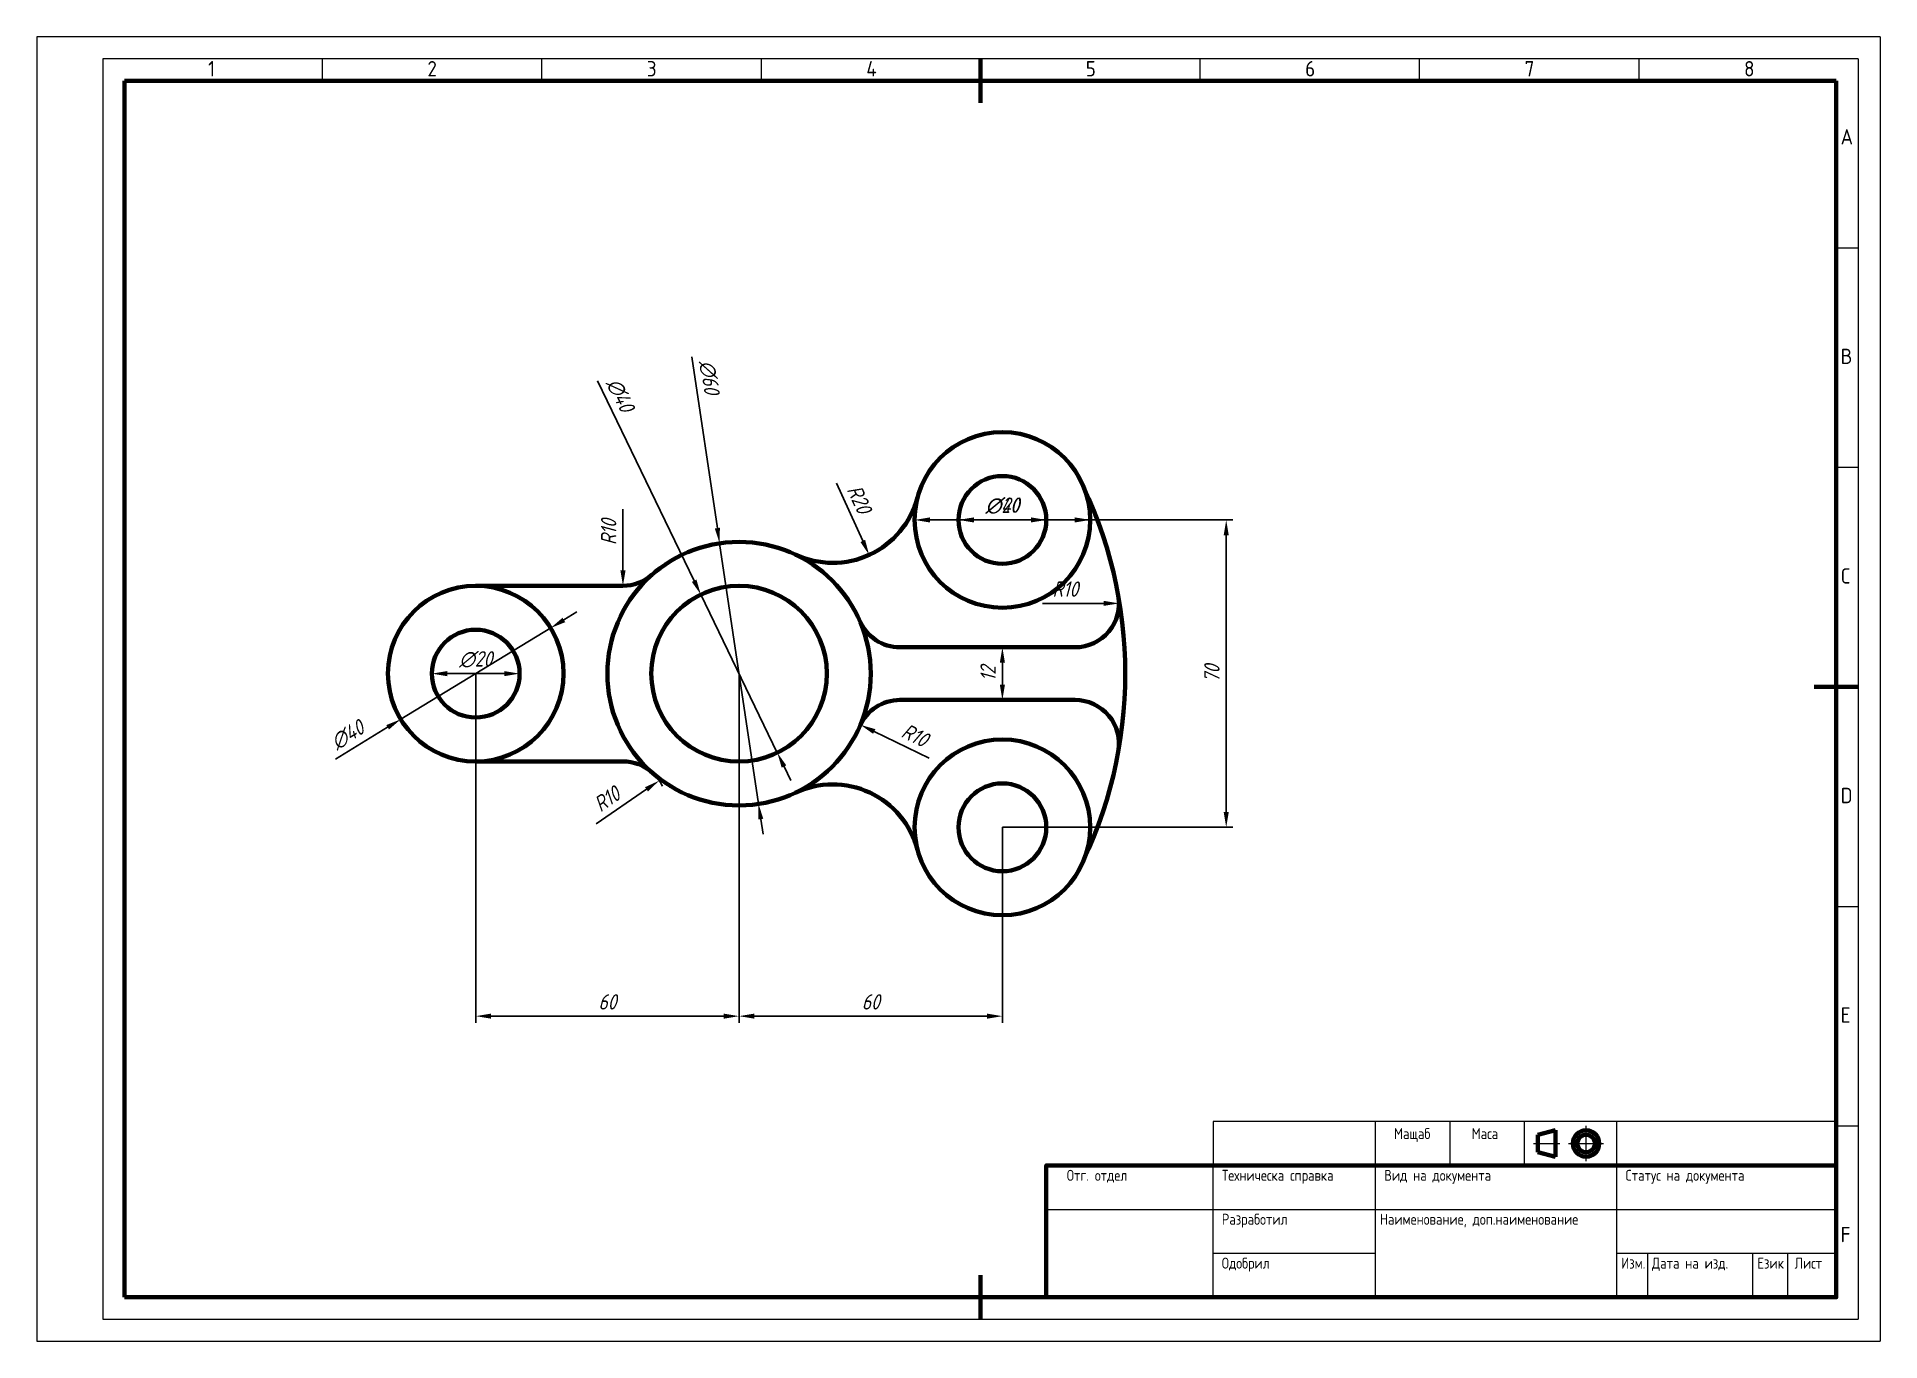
# Model space of a CAD drawing. Extents: x 0 to 420, y 0 to 297.
import ezdxf
from ezdxf.enums import TextEntityAlignment as Align

# ---------------------------------------------------------------- set-up
doc = ezdxf.new("R2010")
doc.units = 0
doc.layers.get('DEFPOINTS').update_dxf_attribs({"linetype": 'CONTINUOUS'})
for name, color, linetype, lineweight in [('Dimensions', 80, 'CONTINUOUS', 20), ('Narrow', 160, 'CONTINUOUS', 20), ('Text35', 253, 'CONTINUOUS', 35), ('Wide', 10, 'CONTINUOUS', 70)]:
    doc.layers.add(name, color=color, linetype=linetype, lineweight=lineweight)
doc.styles.add('ISO Proportional', font='isocp.shx')
doc.styles.get("Standard").update_dxf_attribs({"font": 'simplexc.shx', "width": 0.8, "oblique": 15})
doc.styles.add('WFTEXTn', font='simplexc.shx', dxfattribs={"width": 0.8})
doc.dimstyles.get("Standard").update_dxf_attribs({"dimtxt": 3.5, "dimasz": 3.5, "dimexe": 1.5, "dimexo": 0, "dimgap": 1.5, "dimtad": 1, "dimdsep": 46, "dimtxsty": 'Standard', "dimcen": -1.5, "dimdle": 1.25, "dimadec": 0, "dimazin": 0, "dimtfac": 0.75, "dimtdec": 1, "dimtmove": 0, "dimatfit": 3, "dimfxl": 1, "dimtolj": 1, "dimarcsym": 0})
doc.dimstyles.new('STANDARD$3', dxfattribs={"dimtxt": 3.5, "dimasz": 3.5, "dimexe": 1.5, "dimexo": 0, "dimgap": 1.5, "dimtad": 1, "dimdsep": 46, "dimtxsty": 'Standard', "dimcen": -1.5, "dimdle": 1.25, "dimadec": 0, "dimazin": 0, "dimtfac": 0.75, "dimtdec": 1, "dimtmove": 0, "dimatfit": 0, "dimfxl": 1, "dimtolj": 1, "dimarcsym": 0})

# ---------------------------------------------------------------- blocks, each defined once
blk = doc.blocks.new('*D3')
at = {"layer": 'DEFPOINTS', "color": 0, "ltscale": 0.5, "transparency": 16777216}
for p in [(220, 187), (220, 117), (271, 117)]:
    blk.add_point(p, dxfattribs=at)
at = {"layer": 'Dimensions', "color": 0, "lineweight": -2, "ltscale": 0.5, "transparency": 16777216}
for p, q in [((220, 187), (272.5, 187)), ((271, 183.5), (271, 120.5)), ((220, 117), (272.5, 117))]:
    blk.add_line(p, q, dxfattribs=at)
at = {"layer": 'Dimensions', "color": 0, "ltscale": 0.5, "transparency": 16777216}
for points in [[(270.42, 183.5), (271.58, 183.5), (271, 187)], [(270.42, 120.5), (271.58, 120.5), (271, 117)]]:
    blk.add_solid(points, dxfattribs=at)
at = {"layer": 'Dimensions', "color": 0, "ltscale": 0.5, "transparency": 16777216, "insert": (267.75, 152), "char_height": 3.5, "attachment_point": 5, "rotation": 90}
blk.add_mtext('\\A1;70', dxfattribs=at)
blk = doc.blocks.new('*D4')
at = {"layer": 'DEFPOINTS', "color": 0, "ltscale": 0.5, "transparency": 16777216}
for p in [(100, 152), (160, 152), (160, 74)]:
    blk.add_point(p, dxfattribs=at)
at = {"layer": 'Dimensions', "color": 0, "lineweight": -2, "ltscale": 0.5, "transparency": 16777216}
for p, q in [((100, 152), (100, 72.5)), ((160, 152), (160, 72.5)), ((103.5, 74), (156.5, 74))]:
    blk.add_line(p, q, dxfattribs=at)
at = {"layer": 'Dimensions', "color": 0, "ltscale": 0.5, "transparency": 16777216}
for points in [[(103.5, 74.58), (103.5, 73.42), (100, 74)], [(156.5, 74.58), (156.5, 73.42), (160, 74)]]:
    blk.add_solid(points, dxfattribs=at)
at = {"layer": 'Dimensions', "color": 0, "ltscale": 0.5, "transparency": 16777216, "insert": (130, 77.25), "char_height": 3.5, "attachment_point": 5}
blk.add_mtext('\\A1;60', dxfattribs=at)
blk = doc.blocks.new('*D5')
at = {"layer": 'DEFPOINTS', "color": 0, "ltscale": 0.5, "transparency": 16777216}
for p in [(160, 151), (220, 117), (220, 74)]:
    blk.add_point(p, dxfattribs=at)
at = {"layer": 'Dimensions', "color": 0, "lineweight": -2, "ltscale": 0.5, "transparency": 16777216}
for p, q in [((160, 151), (160, 72.5)), ((220, 117), (220, 72.5)), ((163.5, 74), (216.5, 74))]:
    blk.add_line(p, q, dxfattribs=at)
at = {"layer": 'Dimensions', "color": 0, "ltscale": 0.5, "transparency": 16777216}
for points in [[(163.5, 74.58), (163.5, 73.42), (160, 74)], [(216.5, 74.58), (216.5, 73.42), (220, 74)]]:
    blk.add_solid(points, dxfattribs=at)
at = {"layer": 'Dimensions', "color": 0, "ltscale": 0.5, "transparency": 16777216, "insert": (190, 77.25), "char_height": 3.5, "attachment_point": 5}
blk.add_mtext('\\A1;60', dxfattribs=at)
blk = doc.blocks.new('*D6')
at = {"layer": 'DEFPOINTS', "color": 0, "ltscale": 0.5, "transparency": 16777216}
for p in [(90, 152), (110, 152)]:
    blk.add_point(p, dxfattribs=at)
at = {"layer": 'Dimensions', "color": 0, "lineweight": -2, "ltscale": 0.5, "transparency": 16777216}
blk.add_line((93.5, 152), (106.5, 152), dxfattribs=at)
at = {"layer": 'Dimensions', "color": 0, "ltscale": 0.5, "transparency": 16777216}
for points in [[(93.5, 152.58), (93.5, 151.42), (90, 152)], [(106.5, 152.58), (106.5, 151.42), (110, 152)]]:
    blk.add_solid(points, dxfattribs=at)
at = {"layer": 'Dimensions', "color": 0, "ltscale": 0.5, "transparency": 16777216, "insert": (100, 155.25), "char_height": 3.5, "attachment_point": 5}
blk.add_mtext('\\A1;∅20', dxfattribs=at)
blk = doc.blocks.new('*D7')
at = {"layer": 'DEFPOINTS', "color": 0, "ltscale": 0.5, "transparency": 16777216}
for p in [(117.08, 162.4), (82.92, 141.6)]:
    blk.add_point(p, dxfattribs=at)
at = {"layer": 'Dimensions', "color": 0, "lineweight": -2, "ltscale": 0.5, "transparency": 16777216}
for p, q in [((120.07, 164.22), (123.06, 166.04)), ((117.08, 162.4), (82.92, 141.6)), ((79.93, 139.78), (68.03, 132.54))]:
    blk.add_line(p, q, dxfattribs=at)
at = {"layer": 'Dimensions', "color": 0, "ltscale": 0.5, "transparency": 16777216}
for points in [[(119.77, 164.72), (120.38, 163.72), (117.08, 162.4)], [(79.62, 140.28), (80.23, 139.28), (82.92, 141.6)]]:
    blk.add_solid(points, dxfattribs=at)
at = {"layer": 'Dimensions', "color": 0, "ltscale": 0.5, "transparency": 16777216, "insert": (70.79, 138.03), "char_height": 3.5, "attachment_point": 5, "rotation": 31.3287}
blk.add_mtext('\\A1;∅40', dxfattribs=at)
blk = doc.blocks.new('*D8')
at = {"layer": 'DEFPOINTS', "color": 0, "ltscale": 0.5, "transparency": 16777216}
for p in [(141.8, 127.63), (133.54, 122)]:
    blk.add_point(p, dxfattribs=at)
at = {"layer": 'Dimensions', "color": 0, "lineweight": -2, "ltscale": 0.5, "transparency": 16777216}
blk.add_line((127.41, 117.82), (138.91, 125.66), dxfattribs=at)
blk.add_arc((133.54, 122), 10, 25.6913, 48.5904, dxfattribs=at)
at = {"layer": 'Dimensions', "color": 0, "ltscale": 0.5, "transparency": 16777216}
blk.add_solid([(138.58, 126.14), (139.24, 125.18), (141.8, 127.63)], dxfattribs=at)
at = {"layer": 'Dimensions', "color": 0, "ltscale": 0.5, "transparency": 16777216, "insert": (129.88, 123.44), "char_height": 3.5, "attachment_point": 5, "rotation": 34.2857}
blk.add_mtext('\\A1;R10', dxfattribs=at)
blk = doc.blocks.new('*D9')
at = {"layer": 'DEFPOINTS', "color": 0, "ltscale": 0.5, "transparency": 16777216}
for p in [(133.54, 182), (133.54, 172)]:
    blk.add_point(p, dxfattribs=at)
at = {"layer": 'Dimensions', "color": 0, "lineweight": -2, "ltscale": 0.5, "transparency": 16777216}
blk.add_line((133.54, 189.43), (133.54, 175.5), dxfattribs=at)
at = {"layer": 'Dimensions', "color": 0, "ltscale": 0.5, "transparency": 16777216}
blk.add_solid([(132.96, 175.5), (134.13, 175.5), (133.54, 172)], dxfattribs=at)
at = {"layer": 'Dimensions', "color": 0, "ltscale": 0.5, "transparency": 16777216, "insert": (130.29, 184.21), "char_height": 3.5, "attachment_point": 5, "rotation": 90}
blk.add_mtext('\\A1;R10', dxfattribs=at)
blk = doc.blocks.new('*D10')
at = {"layer": 'DEFPOINTS', "color": 0, "ltscale": 0.5, "transparency": 16777216}
for p in [(181.33, 197.22), (189.64, 179.03)]:
    blk.add_point(p, dxfattribs=at)
at = {"layer": 'Dimensions', "color": 0, "lineweight": -2, "ltscale": 0.5, "transparency": 16777216}
blk.add_line((182.18, 195.37), (188.19, 182.22), dxfattribs=at)
at = {"layer": 'Dimensions', "color": 0, "ltscale": 0.5, "transparency": 16777216}
blk.add_solid([(188.72, 182.46), (187.66, 181.97), (189.64, 179.03)], dxfattribs=at)
at = {"layer": 'Dimensions', "color": 0, "ltscale": 0.5, "transparency": 16777216, "insert": (187.41, 191.73), "char_height": 3.5, "attachment_point": 5, "rotation": 294.5595}
blk.add_mtext('\\A1;R20', dxfattribs=at)
blk = doc.blocks.new('*D11')
at = {"layer": 'DEFPOINTS', "color": 0, "ltscale": 0.5, "transparency": 16777216}
for p in [(210, 187), (230, 187)]:
    blk.add_point(p, dxfattribs=at)
at = {"layer": 'Dimensions', "color": 0, "lineweight": -2, "ltscale": 0.5, "transparency": 16777216}
blk.add_line((213.5, 187), (226.5, 187), dxfattribs=at)
at = {"layer": 'Dimensions', "color": 0, "ltscale": 0.5, "transparency": 16777216}
for points in [[(213.5, 187.58), (213.5, 186.42), (210, 187)], [(226.5, 187.58), (226.5, 186.42), (230, 187)]]:
    blk.add_solid(points, dxfattribs=at)
at = {"layer": 'Dimensions', "color": 0, "ltscale": 0.5, "transparency": 16777216, "insert": (220, 190.25), "char_height": 3.5, "attachment_point": 5}
blk.add_mtext('\\A1;∅20', dxfattribs=at)
blk = doc.blocks.new('*D12')
at = {"layer": 'DEFPOINTS', "color": 0, "ltscale": 0.5, "transparency": 16777216}
for p in [(200, 187), (240, 187)]:
    blk.add_point(p, dxfattribs=at)
at = {"layer": 'Dimensions', "color": 0, "lineweight": -2, "ltscale": 0.5, "transparency": 16777216}
blk.add_line((203.5, 187), (236.5, 187), dxfattribs=at)
at = {"layer": 'Dimensions', "color": 0, "ltscale": 0.5, "transparency": 16777216}
for points in [[(203.5, 187.58), (203.5, 186.42), (200, 187)], [(236.5, 187.58), (236.5, 186.42), (240, 187)]]:
    blk.add_solid(points, dxfattribs=at)
at = {"layer": 'Dimensions', "color": 0, "ltscale": 0.5, "transparency": 16777216, "insert": (220, 190.25), "char_height": 3.5, "attachment_point": 5}
blk.add_mtext('\\A1;∅40', dxfattribs=at)
blk = doc.blocks.new('*D13')
at = {"layer": 'DEFPOINTS', "color": 0, "ltscale": 0.5, "transparency": 16777216}
for p in [(220, 158), (220, 146), (220, 146)]:
    blk.add_point(p, dxfattribs=at)
at = {"layer": 'Dimensions', "color": 0, "lineweight": -2, "ltscale": 0.5, "transparency": 16777216}
for p, q in [((220, 158), (218.5, 158)), ((220, 154.5), (220, 149.5)), ((220, 146), (218.5, 146))]:
    blk.add_line(p, q, dxfattribs=at)
at = {"layer": 'Dimensions', "color": 0, "ltscale": 0.5, "transparency": 16777216}
for points in [[(219.42, 154.5), (220.58, 154.5), (220, 158)], [(219.42, 149.5), (220.58, 149.5), (220, 146)]]:
    blk.add_solid(points, dxfattribs=at)
at = {"layer": 'Dimensions', "color": 0, "ltscale": 0.5, "transparency": 16777216, "insert": (216.75, 152), "char_height": 3.5, "attachment_point": 5, "rotation": 90}
blk.add_mtext('\\A1;12', dxfattribs=at)
blk = doc.blocks.new('*D14')
at = {"layer": 'DEFPOINTS', "color": 0, "ltscale": 0.5, "transparency": 16777216}
for p in [(236.57, 168), (246.57, 168)]:
    blk.add_point(p, dxfattribs=at)
at = {"layer": 'Dimensions', "color": 0, "lineweight": -2, "ltscale": 0.5, "transparency": 16777216}
blk.add_line((229.14, 168), (243.07, 168), dxfattribs=at)
at = {"layer": 'Dimensions', "color": 0, "ltscale": 0.5, "transparency": 16777216}
blk.add_solid([(243.07, 168.58), (243.07, 167.42), (246.57, 168)], dxfattribs=at)
at = {"layer": 'Dimensions', "color": 0, "ltscale": 0.5, "transparency": 16777216, "insert": (234.35, 171.25), "char_height": 3.5, "attachment_point": 5}
blk.add_mtext('\\A1;R10', dxfattribs=at)
blk = doc.blocks.new('*D15')
at = {"layer": 'DEFPOINTS', "color": 0, "ltscale": 0.5, "transparency": 16777216}
for p in [(187.65, 140.34), (196.66, 136)]:
    blk.add_point(p, dxfattribs=at)
at = {"layer": 'Dimensions', "color": 0, "lineweight": -2, "ltscale": 0.5, "transparency": 16777216}
blk.add_line((203.35, 132.78), (190.8, 138.82), dxfattribs=at)
at = {"layer": 'Dimensions', "color": 0, "ltscale": 0.5, "transparency": 16777216}
blk.add_solid([(191.06, 139.35), (190.55, 138.29), (187.65, 140.34)], dxfattribs=at)
at = {"layer": 'Dimensions', "color": 0, "ltscale": 0.5, "transparency": 16777216, "insert": (200.06, 137.97), "char_height": 3.5, "attachment_point": 5, "rotation": 334.2857}
blk.add_mtext('\\A1;R10', dxfattribs=at)
blk = doc.blocks.new('*D16')
at = {"layer": 'DEFPOINTS', "color": 0, "ltscale": 0.5, "transparency": 16777216}
for p in [(151.29, 170), (168.71, 134)]:
    blk.add_point(p, dxfattribs=at)
at = {"layer": 'Dimensions', "color": 0, "lineweight": -2, "ltscale": 0.5, "transparency": 16777216}
for p, q in [((149.76, 173.15), (127.73, 218.69)), ((168.71, 134), (151.29, 170)), ((170.24, 130.85), (171.76, 127.7))]:
    blk.add_line(p, q, dxfattribs=at)
at = {"layer": 'Dimensions', "color": 0, "ltscale": 0.5, "transparency": 16777216}
for points in [[(150.29, 173.41), (149.24, 172.9), (151.29, 170)], [(170.76, 131.1), (169.71, 130.59), (168.71, 134)]]:
    blk.add_solid(points, dxfattribs=at)
at = {"layer": 'Dimensions', "color": 0, "ltscale": 0.5, "transparency": 16777216, "insert": (132.93, 215.42), "char_height": 3.5, "attachment_point": 5, "rotation": 295.821}
blk.add_mtext('\\A1;∅40', dxfattribs=at)
blk = doc.blocks.new('*D17')
at = {"layer": 'DEFPOINTS', "color": 0, "ltscale": 0.5, "transparency": 16777216}
for p in [(155.57, 181.67), (164.43, 122.33)]:
    blk.add_point(p, dxfattribs=at)
at = {"layer": 'Dimensions', "color": 0, "lineweight": -2, "ltscale": 0.5, "transparency": 16777216}
for p, q in [((155.05, 185.13), (149.23, 224.16)), ((164.43, 122.33), (155.57, 181.67)), ((164.95, 118.87), (165.46, 115.41))]:
    blk.add_line(p, q, dxfattribs=at)
at = {"layer": 'Dimensions', "color": 0, "ltscale": 0.5, "transparency": 16777216}
for points in [[(155.63, 185.22), (154.48, 185.05), (155.57, 181.67)], [(165.52, 118.95), (164.37, 118.78), (164.43, 122.33)]]:
    blk.add_solid(points, dxfattribs=at)
at = {"layer": 'Dimensions', "color": 0, "ltscale": 0.5, "transparency": 16777216, "insert": (153.21, 219.48), "char_height": 3.5, "attachment_point": 5, "rotation": 278.4889}
blk.add_mtext('\\A1;∅60', dxfattribs=at)

msp = doc.modelspace()

# ---------------------------------------------------------------- linework, layer by layer
at = {"layer": 'Narrow'}
for p, q in [((420, 297), (0, 297)), ((0, 297), (0, 0)), ((420, 297), (420, 0)), ((415, 292), (15, 292)), ((15, 292), (15, 5)), ((65, 292), (65, 287)), ((115, 292), (115, 287)), ((165, 292), (165, 287)), ((265, 292), (265, 287)), ((315, 292), (315, 287)), ((365, 292), (365, 287)), ((415, 292), (415, 5)), ((410, 249), (415, 249)), ((410, 199), (415, 199)), ((410, 99), (415, 99)), ((305.002, 40), (305.002, 50)), ((322.002, 40), (322.002, 50)), ((339.002, 40), (339.002, 50)), ((353, 41), (353, 49)), ((360.002, 40), (360.002, 50)), ((410, 49), (415, 49)), ((341, 45), (347, 45)), ((349, 45), (357, 45)), ((268.002, 10), (268.002, 40)), ((305.002, 10), (305.002, 40)), ((360.002, 10), (360.002, 40)), ((230, 30), (410, 30)), ((268.002, 20), (305.002, 20)), ((360.018, 20), (410, 20)), ((367.002, 20), (367.002, 10)), ((391.002, 10.108), (391.002, 20)), ((399, 9.935), (399, 20)), ((15, 5), (415, 5)), ((0, 0), (420, 0))]:
    msp.add_line(p, q, dxfattribs=at)
msp.add_lwpolyline([(268.002, 40), (410, 40), (410, 50), (268.002, 50)], close=True, dxfattribs=at)
at = {"layer": 'Wide'}
for p, q in [((215, 292), (215, 282)), ((20, 10), (20, 287)), ((20, 287), (410, 287)), ((410, 10), (410, 287)), ((405, 149), (415, 149)), ((342, 47), (346, 48)), ((342, 43), (342, 47)), ((346, 48), (346, 42)), ((346, 42), (342, 43)), ((215, 15), (215, 5)), ((215, 5), (215, 10))]:
    msp.add_line(p, q, dxfattribs=at)
at = {"layer": 'Wide', "ltscale": 0.5}
for p, q in [((100, 172), (133.542, 172)), ((220, 158), (196.661, 158)), ((196.661, 158), (236.566, 158)), ((220, 146), (196.661, 146)), ((196.661, 146), (236.566, 146)), ((100, 132), (133.542, 132)), ((230, 10), (20, 10))]:
    msp.add_line(p, q, dxfattribs=at)
at = {"layer": 'Wide'}
msp.add_lwpolyline([(230, 10), (410, 10), (410, 40), (230, 40)], close=True, dxfattribs=at)
at = {"layer": 'Wide', "ltscale": 0.5}
for centre, radius in [((220, 187), 20), ((220, 187), 10), ((160, 152), 30), ((100, 152), 20), ((160, 152), 20), ((100, 152), 10), ((220, 117), 20), ((220, 117), 10)]:
    msp.add_circle(centre, radius, dxfattribs=at)
at = {"layer": 'Wide'}
for radius in [3, 2]:
    msp.add_circle((353, 45), radius, dxfattribs=at)
at = {"layer": 'Wide', "ltscale": 0.5}
for centre, radius, start, end in [((148, 152), 100, 333.11539, 26.88461), ((181.328, 197.223), 20, 244.75008, 345.19266), ((133.542, 182), 10, 270, 311.40962), ((236.566, 168), 10, 270, 10.24035), ((196.661, 168), 10, 203.57818, 270), ((196.661, 136), 10, 90, 156.42182), ((236.566, 136), 10, 349.75965, 90), ((133.542, 122), 10, 48.59038, 90), ((181.328, 106.777), 20, 14.80734, 115.24992)]:
    msp.add_arc(centre, radius, start, end, dxfattribs=at)

# ---------------------------------------------------------------- texts
at = {"layer": 'Text35', "ltscale": 0.5, "style": 'ISO Proportional'}
for s, p in [('1', (39, 288)), ('2', (89, 288)), ('3', (139, 288)), ('4', (189, 288)), ('5', (239, 288)), ('6', (289, 288)), ('7', (339, 288)), ('8', (389, 288)), ('A', (411, 272.5)), ('B', (411, 222.5)), ('C', (411, 172.5)), ('D', (411, 122.5)), ('E', (411, 72.5)), ('F', (411, 22.5))]:
    msp.add_text(s, height=3.5, dxfattribs=at).set_placement(p)
at = {"layer": 'Text35', "style": 'WFTEXTn', "width": 0.8}
for s, p in [('Мащаб', (313.381, 46)), ('Маса', (329.952, 46)), ('Отг. отдел', (241.571, 36.5))]:
    msp.add_text(s, height=2.5, dxfattribs=at).set_placement(p, align=Align.CENTER)
for s, p in [('Техническа справка', (270, 36.5)), ('Вид на документа', (307, 36.5)), ('Статус на документа', (362, 36.5)), ('Разработил', (270, 26.5)), ('Наименование, доп.наименование', (306, 26.5)), ('Одобрил', (270, 16.5)), ('Изм.', (361, 16.5)), ('Дата на изд.', (367.998, 16.5)), ('Език', (392.017, 16.5)), ('Лист', (400.514, 16.5))]:
    msp.add_text(s, height=2.5, dxfattribs=at).set_placement(p)

# ---------------------------------------------------------------- dimensions: what is measured, and where the dimension line sits
at = {"layer": 'Dimensions', "ltscale": 0.5}
for p1, p2, picture, middle in [((164.429, 122.329), (155.571, 181.671), '*D17', (150, 219)), ((168.711, 133.997), (151.289, 170.003), '*D16', (130, 214)), ((200, 187), (240, 187), '*D12', (220, 187)), ((210, 187), (230, 187), '*D11', (220, 187)), ((117.084, 162.399), (82.916, 141.601), '*D7', (72.484, 135.251)), ((90, 152), (110, 152), '*D6', (100, 152))]:
    dim = msp.add_diameter_dim_2p(p1=p1, p2=p2, dimstyle='STANDARD$3', dxfattribs=at)
    dim.commit()
    dim.dimension.update_dxf_attribs({"geometry": picture, "text_midpoint": middle, "dimtype": 163})
for center, mpoint, picture, middle in [((181.328, 197.223), (189.641, 179.032), '*D10', (184.454, 190.383)), ((133.542, 182), (133.542, 172), '*D9', (133.542, 184.213)), ((236.566, 168), (246.566, 168), '*D14', (234.353, 168)), ((196.661, 136), (187.651, 140.339), '*D15', (198.654, 135.04)), ((133.542, 122), (141.805, 127.633), '*D8', (131.714, 120.753))]:
    dim = msp.add_radius_dim(center=center, mpoint=mpoint, dimstyle='Standard', dxfattribs=at)
    dim.commit()
    dim.dimension.update_dxf_attribs({"geometry": picture, "text_midpoint": middle, "dimtype": 164})
dim = msp.add_linear_dim(base=(271, 117), p1=(220, 187), p2=(220, 117), angle=90, dimstyle='Standard', dxfattribs=at)
dim.commit()
dim.dimension.update_dxf_attribs({"geometry": '*D3', "text_midpoint": (267.75, 152)})
dim = msp.add_aligned_dim(p1=(220, 158), p2=(220, 146), distance=0, dimstyle='Standard', dxfattribs=at)
dim.commit()
dim.dimension.update_dxf_attribs({"geometry": '*D13', "text_midpoint": (216.75, 152)})
for base, p1, p2, picture, middle in [((160, 74), (100, 152), (160, 152), '*D4', (130, 77.25)), ((220, 74), (160, 151), (220, 117), '*D5', (190, 77.25))]:
    dim = msp.add_linear_dim(base=base, p1=p1, p2=p2, dimstyle='Standard', dxfattribs=at)
    dim.commit()
    dim.dimension.update_dxf_attribs({"geometry": picture, "text_midpoint": middle})

doc.saveas('drawing.dxf')
